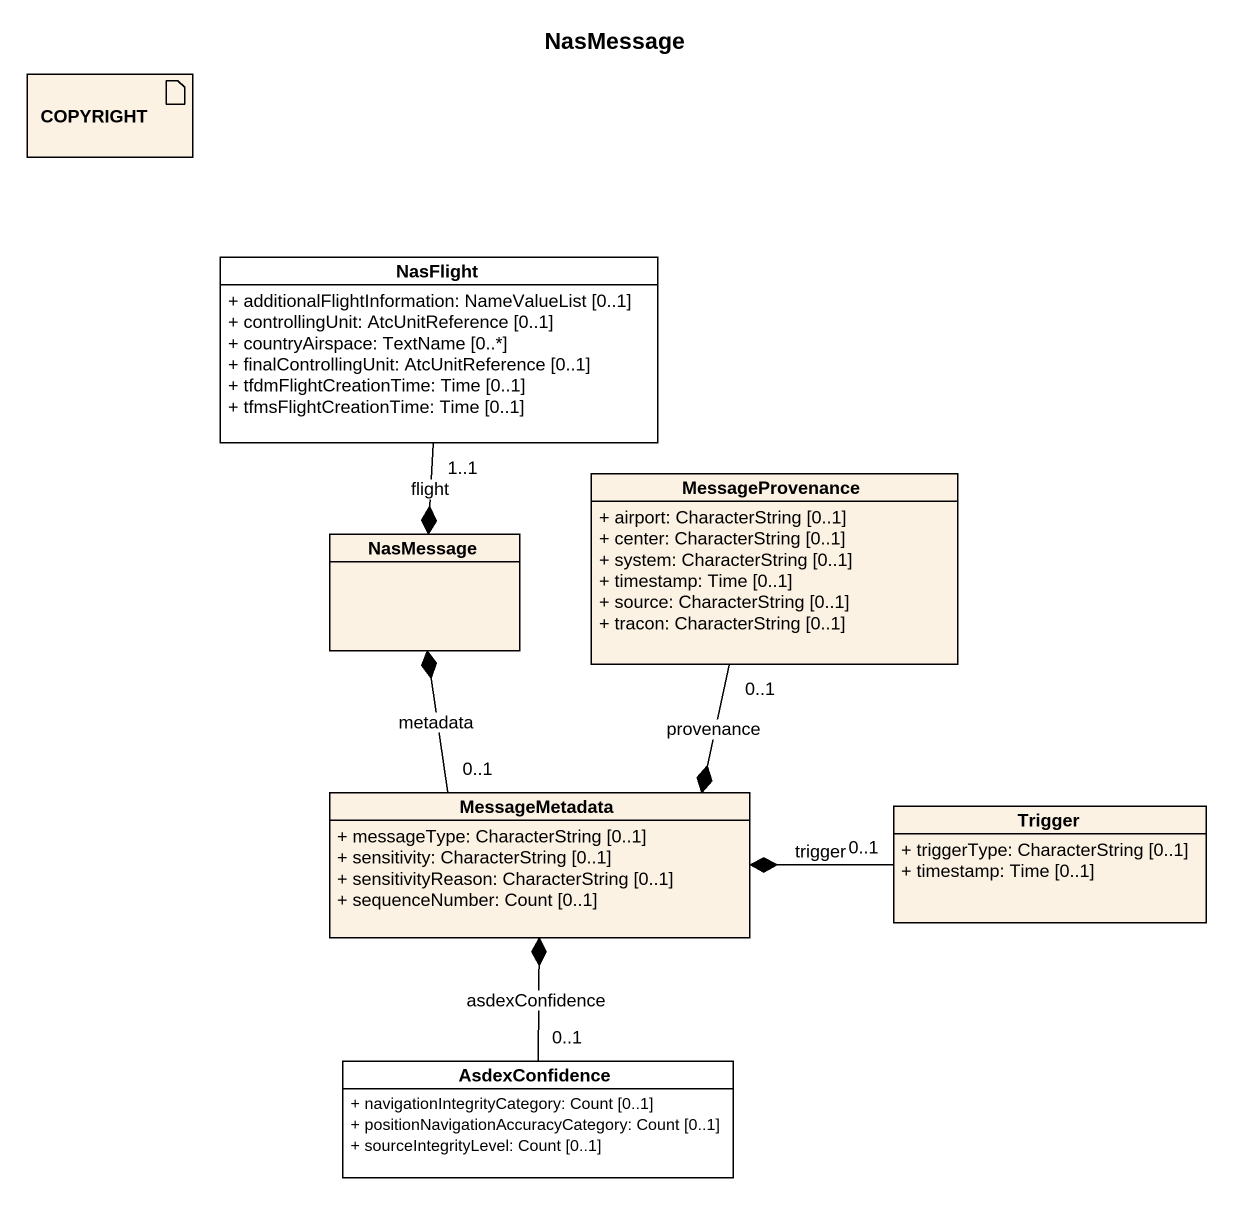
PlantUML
@startuml
title NasMessage
allowmixing
hide circle
hide empty members
skinparam classAttributeIconSize 0
artifact COPYRIGHT #FCF2E3
class NasFlight {
  + additionalFlightInformation: NameValueList [0..1]
  + controllingUnit: AtcUnitReference [0..1]
  + countryAirspace: TextName [0..*]
  + finalControllingUnit: AtcUnitReference [0..1]
  + tfdmFlightCreationTime: Time [0..1]
  + tfmsFlightCreationTime: Time [0..1]
}
class MessageProvenance #FCF2E3 {
  + airport: CharacterString [0..1]
  + center: CharacterString [0..1]
  + system: CharacterString [0..1]
  + timestamp: Time [0..1]
  + source: CharacterString [0..1]
  + tracon: CharacterString [0..1]
}
class NasMessage #FCF2E3
class MessageMetadata #FCF2E3 {
  + messageType: CharacterString [0..1]
  + sensitivity: CharacterString [0..1]
  + sensitivityReason: CharacterString [0..1]
  + sequenceNumber: Count [0..1]
}
class Trigger #FCF2E3 {
  + triggerType: CharacterString [0..1]
  + timestamp: Time [0..1]
}
class AsdexConfidence {
  + navigationIntegrityCategory: Count [0..1]
  + positionNavigationAccuracyCategory: Count [0..1]
  + sourceIntegrityLevel: Count [0..1]
}
NasMessage *-up- "1..1" NasFlight : flight
NasMessage *-- "0..1" MessageMetadata : metadata
MessageMetadata *-up- "0..1" MessageProvenance : provenance
MessageMetadata *-right- "0..1" Trigger : trigger
MessageMetadata *-- "0..1" AsdexConfidence : asdexConfidence
@enduml
